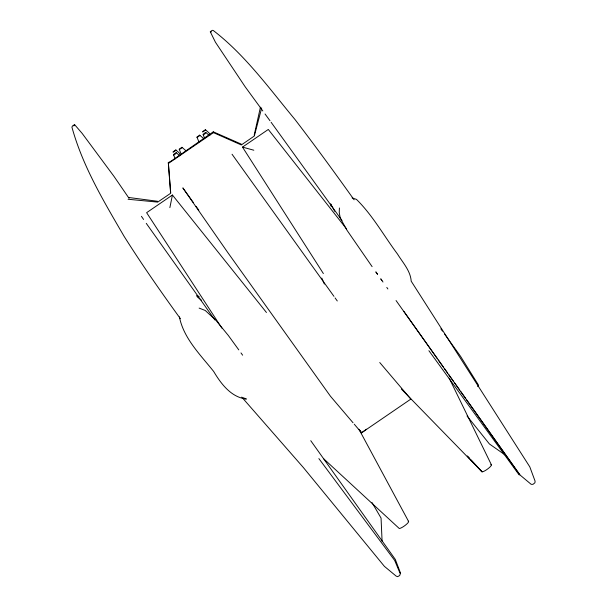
<?xml version="1.0" encoding="UTF-8"?>
<svg xmlns="http://www.w3.org/2000/svg" width="607" height="607" viewBox="0 0 607 607"><rect width="100%" height="100%" fill="white"/><g stroke="black" fill="none" stroke-linecap="round" stroke-linejoin="round"><path stroke-width="0.91" d="M339.419 207.981L339.245 212.556L340.269 218.095L347.014 230.288L372.106 266.632M169.869 207.64L172.434 195.022L266.45 312.491M254.181 135.186L260.441 107.204M261.7 107.894L254.318 136.029L241.313 144.959L213.452 132.637L213.285 131.825L171.257 161.037L168.306 162.593L170.544 192.434M358.934 429.232L408.625 521.512L408.344 522.293A5.971 1.267 -35.6 0 1 403.951 526.246A5.971 1.267 -35.6 0 1 399.269 528.5L323.842 458.915M449.21 378.176L491.427 464.871L491.139 465.66A5.971 1.267 -35.6 0 1 486.753 469.613A5.971 1.267 -35.6 0 1 482.079 471.859L468.187 457.048M73.811 125.983L74.615 124.64L82.157 133.403L114.048 176.455L129.079 198.345M477.694 386.591L478.574 385.24L460.546 356.324L444.673 334.184M262.831 110.952L245.16 86.778L215.447 42.24L210.318 31.83L212.162 30.35L213.194 30.433C245.334 55.1 269.235 88.501 294.926 119.42C315.2 145.817 334.776 172.722 354.101 199.817M366.461 429.202L361.575 432.799L354.253 424.194M128.085 199.263L157.706 202.108L170.742 193.223L168.412 163.442L213.452 132.637M172.434 195.022L146.621 212.678L221.874 328.121M323.372 273.56L242.497 147.106L268.302 129.45L346.635 229.074M74.615 124.64L72.703 125.732L71.907 127.068C82.658 166.303 103.782 201.395 124.071 236.282C141.81 264.424 160.863 291.701 180.362 318.645M205.394 129.708L202.624 131.598L202.7 132.045L205.462 130.156L205.394 129.708L208.937 132.812L210.06 134.936M203.254 138.252L199.703 135.141L196.941 137.038L198.937 142.008M209.4 135.596L205.849 132.493L204.43 133.214L203.087 134.382L204.756 138.601M197.017 137.486L199.779 135.596L199.703 135.141M203.163 134.83L204.582 134.117L205.849 132.493M175.818 149.937L173.048 151.826L173.124 152.274L175.886 150.384L175.818 149.937L179.361 153.04L180.484 155.164M185.507 150.384L181.963 147.281L179.194 149.17L181.19 154.148M179.27 149.625L182.032 147.729L181.963 147.281M179.824 155.824L176.273 152.721L174.854 153.442L173.511 154.61L175.188 158.829M173.587 155.058L175.006 154.345L176.273 152.721M210.318 31.83L211.35 31.913M128.487 197.457L157.562 201.274M242.497 147.106L253.817 150.217M199.142 296.459L196.509 295.639L197.639 297.218L201.334 300.108M352.083 197.867L356.484 199.4C372.819 215.493 383.897 235.835 397.502 254.052C402.752 262.558 410.537 270.859 411.197 281.185L529.812 466.882L535.093 481.161L534.919 482.785L532.969 484.34L531.155 484.318L519.858 474.856L396.06 300.548M490.813 464.643L491.427 464.871M199.134 308.098L205.219 310.465L215.72 320.086L228.346 335.489L238.786 349.882M243.293 397.737L246.374 399.049C231.085 397.282 221.031 383.799 213.664 371.454C200.522 354.951 183.534 338.251 179.414 316.877M213.285 131.825L241.229 144.087M408.154 521.185L408.625 521.512M505.677 455.326L489.409 443.967L467.049 416M401.341 389.026L482.072 471.859L471.146 460.06M467.291 455.903L469.219 457.982M241.753 397.084L303.363 467.542L384.39 566.346L396.212 576.149L397.676 576.65L399.687 575.504L400.286 573.827L394.694 560.466L318.872 458.581M379.747 362.516L410.848 399.095L361.575 432.799L360.012 430.424M353.031 422.76L330.458 396.234L228.035 252.899L182.844 187.897L193.307 202.495M265.039 113.972L270.009 120.77M271.117 122.28L341.984 220.462M428.899 350.702L519.053 474.788M240.979 352.917L242.633 355.186M440.841 328.842L442.48 331.134M232.041 154.239L333.971 296.375M335.072 297.908L337.28 300.981M196.061 206.334L198.815 210.174M214.901 319.98L146.264 223.353M310.754 440.682L395.309 559.426L400.59 573.304M375.923 272.004L377.569 274.318L375.915 272.004M380.847 278.947L381.947 280.487M403.837 311.338L437.215 358.388M438.315 359.936L443.239 366.871M444.332 368.419L447.617 373.047M448.71 374.587L453.634 381.53M454.734 383.07L459.658 390.013M460.751 391.553L465.675 398.496M466.768 400.043L519.858 474.856M380.817 278.947L382.994 282.035M386.803 287.43L387.888 288.978M141.431 216.32L143.578 219.446M372.053 502.604L381.059 518.074L382.091 541.361M324.358 284.053L321.801 278.059M334.685 211.274L330.671 203.876L331.27 206.615M168.306 162.593L168.412 163.442"/></g></svg>
